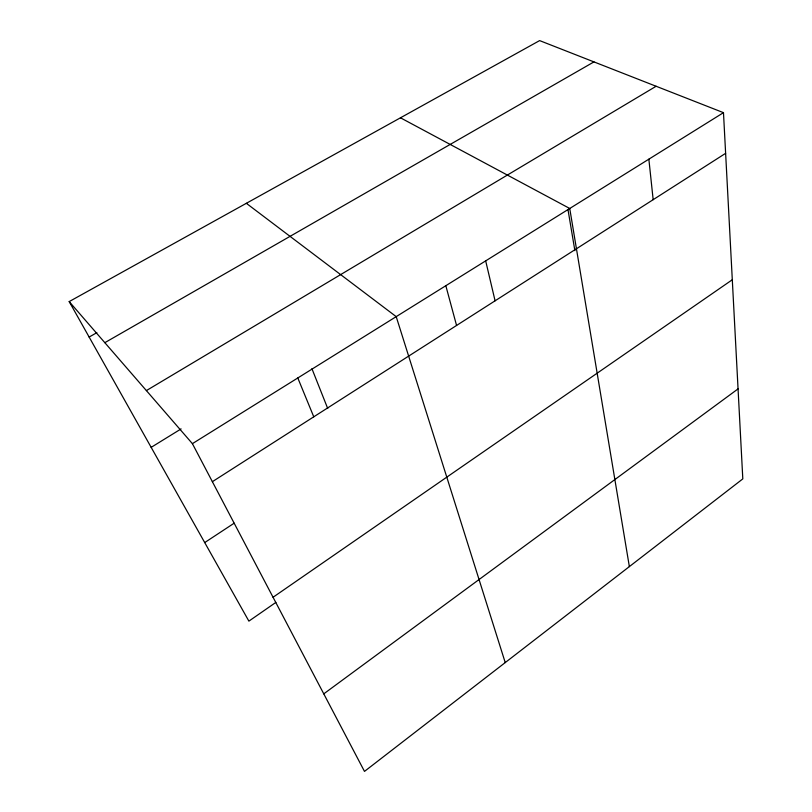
<?xml version="1.0" encoding="UTF-8"?>
<svg xmlns="http://www.w3.org/2000/svg" width="812" height="812" viewBox="0 0 812 812"><rect width="100%" height="100%" fill="white"/><g stroke="black" fill="none" stroke-linecap="round" stroke-linejoin="round"><path stroke-width="1.22" d="M323.765 693.854L738.057 388.887M275.857 602.413L248.888 621.129L69.193 301.587L539.625 40.6L723.482 112.665L742.807 478.897L364.486 771.4L192.403 443.656L69.193 301.587M273.055 597.267L732.302 279.754M204.705 542.578L234.15 523.202M212.368 481.689L725.623 153.326M192.403 443.656L723.482 112.665M151.164 447.351L181.086 428.909M146.383 390.592L656.106 86.265M104.829 342.674L593.958 61.895M89.137 337.051L96.851 332.666M400.468 117.801L569.74 208.481L629.361 566.614M246.34 203.304L396.205 316.639L505.226 662.582M297.801 377.966L313.767 416.82M311.93 368.689L327.713 408.487M445.788 285.57L456.577 325.51M485.677 260.875L495.087 300.816M568.004 209.689L574.886 250.685M648.859 159.172L653.163 199.681"/></g></svg>
